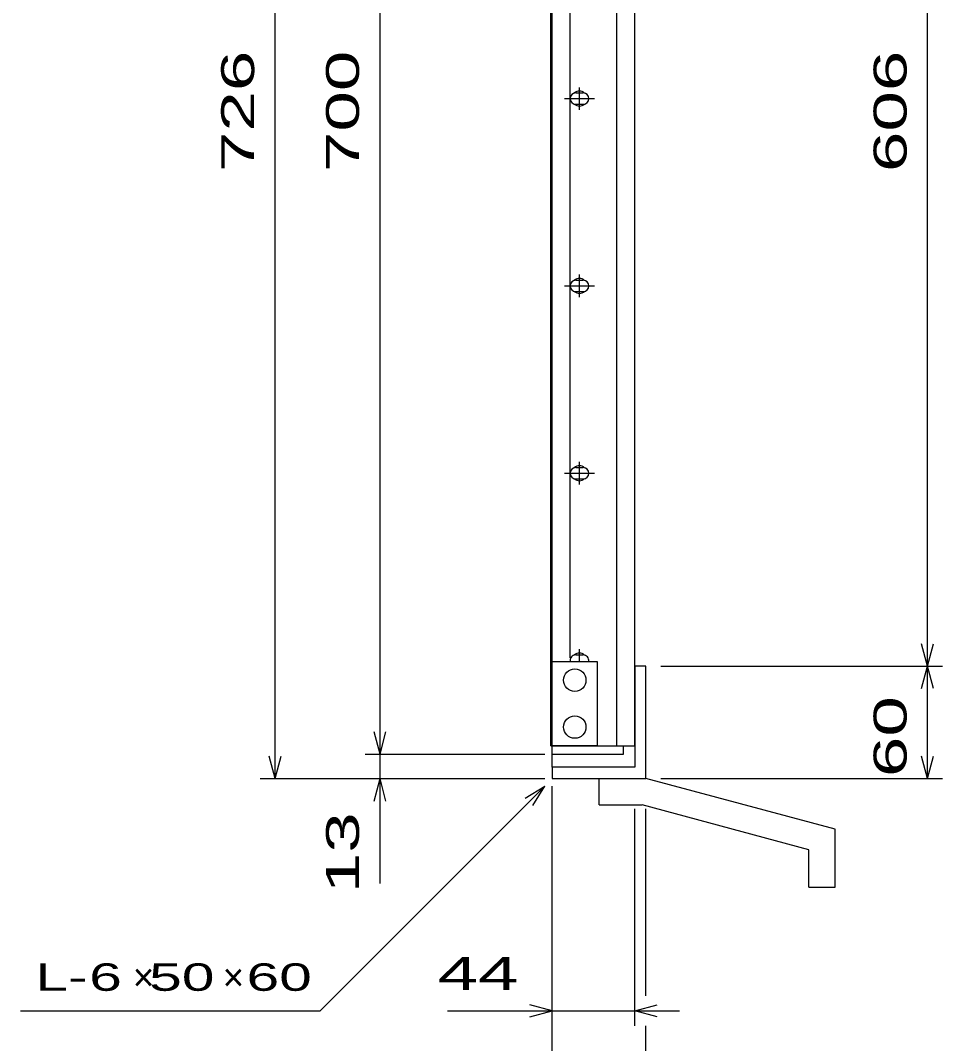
# Model space of a CAD drawing. Units: millimetres, scale not verified. Extents: x -1456 to 1389, y -1026 to 839.
# Drawn here: x -447 to 45, y -386 to 160 of the extents above; entities that cross this region are included whole.
import ezdxf
from ezdxf.enums import TextEntityAlignment as Align

# ---------------------------------------------------------------- set-up
doc = ezdxf.new("R2010")
doc.units = ezdxf.units.MM
doc.header["$LTSCALE"] = 8
for name, color, linetype, lineweight in [('16', 3, 'Continuous', 25), ('19', 6, 'Continuous', 25), ('22', 4, 'Continuous', 25)]:
    doc.layers.add(name, color=color, linetype=linetype, lineweight=lineweight)
doc.styles.add('ベクトル', font='')
doc.styles.get('ベクトル').set_extended_font_data('ベクトル')

msp = doc.modelspace()

# ---------------------------------------------------------------- linework, layer by layer
at = {"layer": '16'}
for p, q in [((-163.7, -227), (-163.7, 464)), ((-163, -227), (-163, 464)), ((-153.5, -180), (-153.5, 464)), ((-128.5, -227), (-128.5, 464)), ((-119, -227), (-119, 464)), ((-150.5, 121.5), (-146.5, 121.5)), ((-148.5, 112.5), (-148.5, 124.5)), ((-156.5, 118.5), (-140.5, 118.5)), ((-150.5, 115.5), (-146.5, 115.5)), ((-148.5, 12.5), (-148.5, 24.5)), ((-156.5, 18.5), (-140.5, 18.5)), ((-150.5, 21.5), (-146.5, 21.5)), ((-150.5, 15.5), (-146.5, 15.5)), ((-148.5, -87.5), (-148.5, -75.5)), ((-156.5, -81.5), (-140.5, -81.5)), ((-150.5, -78.5), (-146.5, -78.5)), ((-150.5, -84.5), (-146.5, -84.5)), ((-150.5, -178.5), (-146.5, -178.5)), ((-148.5, -182), (-148.5, -175.5)), ((-163, -227), (-163, -182)), ((-163, -182), (-139, -182)), ((-139, -182), (-139, -227)), ((-163.7, -227), (-163, -227)), ((-139, -227), (-163, -227)), ((-163, -227), (-125, -227)), ((-163, -231.5), (-163, -227)), ((-163, -227), (-119, -227)), ((-125, -231.5), (-125, -227)), ((-163, -231.5), (-125, -231.5))]:
    msp.add_line(p, q, dxfattribs=at)
for centre in [(-151, -192), (-151, -217)]:
    msp.add_circle(centre, 6, dxfattribs=at)
for centre, radius, start, end in [((-150.5, 118.5), 3, 90, 270), ((-148.5, 118.5), 4, 46.6, 133.4), ((-146.5, 118.5), 3, 270, 90), ((-148.5, 118.5), 4, 226.6, 313.4), ((-148.5, 18.5), 4, 46.6, 133.4), ((-150.5, 18.5), 3, 90, 270), ((-146.5, 18.5), 3, 270, 90), ((-148.5, 18.5), 4, 226.6, 313.4), ((-150.5, -81.5), 3, 90, 270), ((-148.5, -81.5), 4, 46.6, 133.4), ((-146.5, -81.5), 3, 270, 90), ((-148.5, -81.5), 4, 226.6, 313.4), ((-150.5, -181.5), 3, 90, 189.5941), ((-148.5, -181.5), 4, 46.6, 133.4), ((-146.5, -181.5), 3, 350.4059, 90)]:
    msp.add_arc(centre, radius, start, end, dxfattribs=at)
at = {"layer": '19'}
for p, q in [((-113, -184.5), (-119, -184.5)), ((-119, -184.5), (-119, -238.5)), ((-113, -244.5), (-113, -184.5)), ((-163, -238.5), (-163, -225.5)), ((-163, -238.5), (-163, -244.5)), ((-119, -238.5), (-163, -238.5)), ((-163, -244.5), (-113, -244.5)), ((-138, -244.5), (-113, -244.5)), ((-138, -258.5), (-138, -244.5)), ((-12, -271.5), (-113, -244.5)), ((-138, -258.5), (-115, -258.5)), ((-26, -282.5), (-115, -258.5)), ((-12, -302.5), (-12, -271.5)), ((-26, -302.5), (-26, -282.5)), ((-26, -302.5), (-12, -302.5))]:
    msp.add_line(p, q, dxfattribs=at)
at = {"layer": '22'}
for p, q in [((-311, -244.5), (-311, 481.5)), ((-255, -231.5), (-255, 468.5)), ((37.4, -184.5), (37.4, 421.5)), ((37.4, -184.5), (34.2, -172.5)), ((37.4, -184.5), (40.6, -172.5)), ((-105, -184.5), (45.4, -184.5)), ((34.2, -196.5), (37.4, -184.5)), ((40.6, -196.5), (37.4, -184.5)), ((37.4, -244.5), (37.4, -184.5)), ((-255, -231.5), (-258.2, -219.5)), ((-255, -231.5), (-251.8, -219.5)), ((-311, -244.5), (-314.2, -232.5)), ((-311, -244.5), (-307.8, -232.5)), ((-263, -231.5), (-167, -231.5)), ((-255, -244.5), (-255, -231.5)), ((37.4, -244.5), (34.2, -232.5)), ((37.4, -244.5), (40.6, -232.5)), ((-319, -244.5), (-167, -244.5)), ((-263, -244.5), (-167, -244.5)), ((-258.2, -256.5), (-255, -244.5)), ((-251.8, -256.5), (-255, -244.5)), ((-255, -300.5), (-255, -244.5)), ((-105, -244.5), (45.4, -244.5)), ((-287, -368.5), (-167, -248.5)), ((-177.4, -254.9), (-167, -248.5)), ((-173.4, -258.9), (-167, -248.5)), ((-163, -376.5), (-163, -248.5)), ((-163, -432.5), (-163, -248.5)), ((-119, -376.5), (-119, -260.7)), ((-113, -360.5), (-113, -260.7)), ((-163, -368.5), (-175, -365.3)), ((-119, -368.5), (-107, -365.3)), ((-447, -368.5), (-287, -368.5)), ((-219, -368.5), (-163, -368.5)), ((-175, -371.7), (-163, -368.5)), ((-163, -368.5), (-119, -368.5)), ((-107, -371.7), (-119, -368.5)), ((-119, -368.5), (-95, -368.5)), ((-113, -432.5), (-113, -376.5))]:
    msp.add_line(p, q, dxfattribs=at)

# ---------------------------------------------------------------- texts
at = {"layer": '22', "color": 2, "style": 'ベクトル', "width": 1.65}
for s, p in [(' 726 ', (-331, 68.5)), (' 700 ', (-275, 68.5)), (' 606 ', (17.4, 68.5)), (' 60 ', (17.4, -254.5)), (' 13 ', (-275, -316.5))]:
    msp.add_text(s, height=17.6, rotation=90, dxfattribs=at).set_placement(p, align=Align.MIDDLE_LEFT)
at = {"layer": '22', "color": 2, "style": 'ベクトル'}
for s, height, width, p in [('L-', 14.66, 1.6, (-439, -350.5)), (' 6 ', 14.66, 1.6, (-419, -350.5)), (' 50 ', 14.66, 1.6, (-387, -350.5)), (' 60 ', 14.66, 1.6, (-335, -350.5)), (' 44 ', 17.6, 1.65, (-235, -348.5))]:
    msp.add_text(s, height=height, dxfattribs=dict(at, width=width)).set_placement(p, align=Align.MIDDLE_LEFT)
for p in [(-387, -350.5), (-339, -350.5)]:
    msp.add_text('×', height=14.66, dxfattribs=at).set_placement(p, align=Align.MIDDLE_LEFT)

doc.saveas('drawing.dxf')
